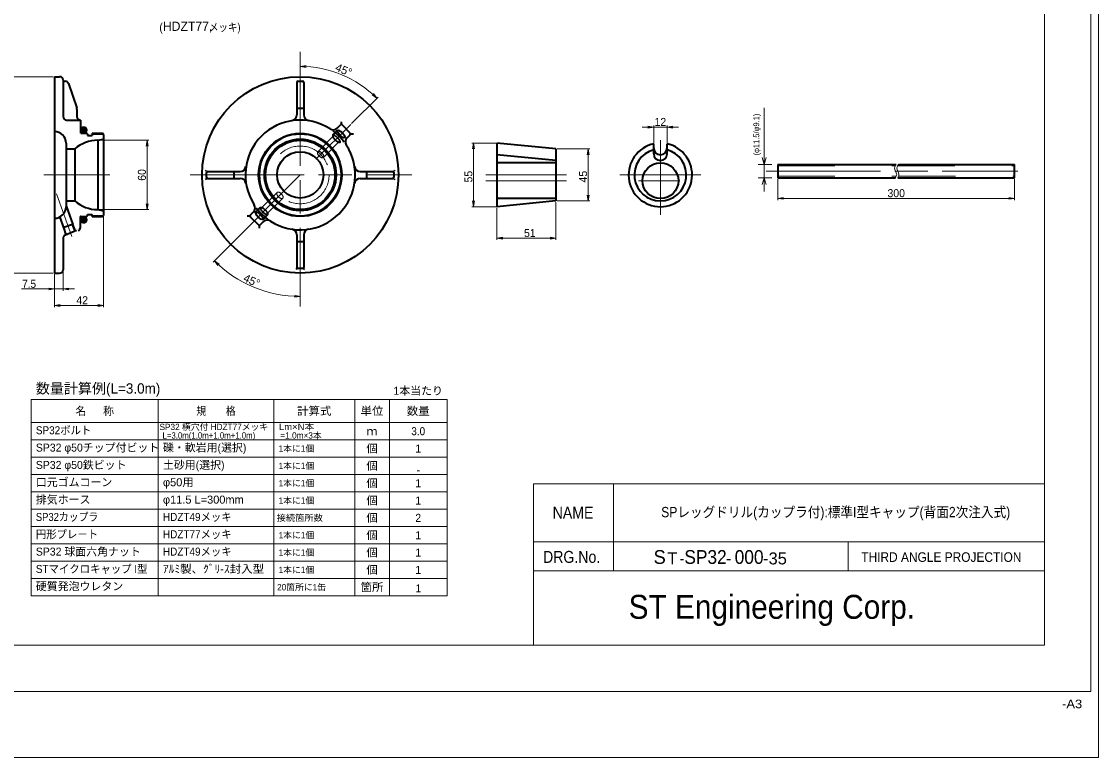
# Model space of a CAD drawing. Units: millimetres at full size; some dimension numbers follow another scale. Extents: x 2119 to 3812, y 1051 to 2336.
# Drawn here: x 2880 to 3812, y 1051 to 1688 of the extents above; entities that cross this region are included whole.
import ezdxf
from ezdxf.enums import TextEntityAlignment as Align

# ---------------------------------------------------------------- set-up
doc = ezdxf.new("R2010")
doc.units = ezdxf.units.MM
doc.header["$LTSCALE"] = 8.236
for name, pattern in [('CHAIN', [18.5, 12, -1.5, 3.5, -1.5]), ('CHAIN_DOUBLE_DASH', [23.5, 12, -1.5, 3.5, -1.5, 3.5, -1.5]), ('DASHED_SPACED', [12, 6, -6])]:
    doc.linetypes.add(name, pattern=pattern)
for name, color, linetype, lineweight in [('1 外形線', 7, 'Continuous', 35), ('2 細い実線', 3, 'Continuous', 20), ('3 隠れ線', 2, 'DASHED_SPACED', 13), ('4 中心線', 1, 'CHAIN', 15), ('5 想像線', 6, 'CHAIN_DOUBLE_DASH', 13), ('6 寸法線', 4, 'Continuous', 13), ('7 枠・タイトル', 7, 'Continuous', 13), ('8 数量表', 7, 'Continuous', 13)]:
    doc.layers.add(name, color=color, linetype=linetype, lineweight=lineweight)
doc.layers.add('9文字', color=7, linetype='Continuous')
doc.styles.add('Arial', font='')
doc.styles.add('ＭＳ Ｐゴシック', font='')
doc.styles.get('Arial').set_extended_font_data('Arial')
doc.styles.get('ＭＳ Ｐゴシック').set_extended_font_data('MS PGothic')

# ---------------------------------------------------------------- blocks, each defined once
blk = doc.blocks.new('open_arrow')
at = {"color": 0, "linetype": 'Continuous', "lineweight": -2}
blk.add_lwpolyline([(7.5, 1.25), (0, 0), (7.5, -1.25)], dxfattribs=at)

msp = doc.modelspace()

# ---------------------------------------------------------------- hatches: boundary and pattern name
at = {"layer": '1 外形線'}
for points in [[(2936.598, 1593.904, -1), (2930.898, 1593.904, -1)], [(2930.898, 1516.204, -1), (2936.598, 1516.204, -1)]]:
    msp.add_hatch(color=256, dxfattribs=at).paths.add_polyline_path(points)

# ---------------------------------------------------------------- linework, layer by layer
for p, q in [((2908.398, 1640.054), (2912.898, 1640.054)), ((2908.398, 1640.054), (2908.398, 1470.054)), ((2915.898, 1637.054), (2915.898, 1605.554)), ((2916.898, 1636.05), (2917.75, 1636.054)), ((2920.59, 1634.021), (2927.738, 1613.024)), ((3118.117, 1635.054), (3118.117, 1606.941)), ((3119.117, 1636.054), (3123.117, 1636.054)), ((3124.117, 1635.054), (3124.117, 1606.941)), ((3123.496, 1612.554), (3118.85, 1612.554)), ((2927.898, 1612.057), (2927.898, 1605.554)), ((2918.398, 1602.554), (2930.898, 1602.554)), ((2930.898, 1602.554), (2930.898, 1591.254)), ((3153.174, 1595.595), (3155.879, 1598.301)), ((3156.586, 1601.049), (3156.586, 1599.127)), ((3164.364, 1591.229), (3157.293, 1598.301)), ((2931.098, 1591.054), (2936.398, 1591.054)), ((2936.898, 1590.554), (2936.398, 1591.054)), ((2936.898, 1590.554), (2936.898, 1589.304)), ((2936.898, 1589.304), (2940.898, 1589.304)), ((2940.898, 1591.054), (2940.898, 1589.304)), ((2940.898, 1591.054), (2949.898, 1591.054)), ((2945.898, 1585.054), (2950.898, 1586.054)), ((2945.898, 1585.054), (2945.898, 1525.054)), ((2950.898, 1590.054), (2949.898, 1591.054)), ((2950.898, 1590.054), (2950.898, 1520.054)), ((3161.659, 1587.11), (3164.364, 1589.815)), ((3165.305, 1590.522), (3167.192, 1590.522)), ((2918.398, 1582.554), (2918.398, 1527.554)), ((2918.398, 1577.554), (2926.055, 1577.554)), ((2926.055, 1577.554), (2926.055, 1532.554)), ((3342.327, 1577.554), (3291.327, 1582.554)), ((3291.327, 1582.554), (3291.327, 1527.554)), ((3342.327, 1577.554), (3342.327, 1532.554)), ((3427.025, 1573.304), (3427.025, 1581.946)), ((3438.525, 1573.304), (3438.525, 1581.946)), ((3342.327, 1567.554), (3291.327, 1572.554)), ((3039.838, 1558.333), (3039.22, 1558.951)), ((3040.117, 1553.054), (3040.117, 1557.054)), ((3041.117, 1558.054), (3069.231, 1558.054)), ((3063.617, 1557.432), (3063.617, 1552.786)), ((3173.004, 1558.054), (3201.117, 1558.054)), ((3178.617, 1552.676), (3178.617, 1557.321)), ((3202.117, 1557.054), (3202.117, 1553.054)), ((3203.017, 1558.953), (3202.362, 1558.299)), ((3342.327, 1565.554), (3291.327, 1565.554)), ((3534.391, 1564.159), (3534.391, 1552.659)), ((3534.391, 1564.159), (3636.891, 1564.159)), ((3638.891, 1564.159), (3739.391, 1564.159)), ((3739.391, 1552.659), (3739.391, 1564.159)), ((3039.218, 1551.154), (3039.873, 1551.809)), ((3041.117, 1552.054), (3069.231, 1552.054)), ((3173.004, 1552.054), (3201.117, 1552.054)), ((3202.397, 1551.775), (3203.015, 1551.156)), ((3534.391, 1552.659), (3636.313, 1552.659)), ((3638.313, 1552.659), (3739.391, 1552.659)), ((2918.398, 1532.554), (2926.055, 1532.554)), ((3342.327, 1534.554), (3291.327, 1534.554)), ((3342.327, 1532.554), (3291.327, 1527.554)), ((2918.398, 1528.422), (2924.271, 1512.286)), ((2936.398, 1519.054), (2936.898, 1519.554)), ((2936.898, 1520.804), (2940.898, 1520.804)), ((2936.898, 1519.554), (2936.898, 1520.804)), ((2940.898, 1519.054), (2940.898, 1520.804)), ((2945.898, 1525.054), (2950.898, 1524.054)), ((2949.898, 1519.054), (2950.898, 1520.054)), ((3075.122, 1519.585), (3077.044, 1519.585)), ((3080.576, 1522.997), (3077.871, 1520.292)), ((2912.916, 1518.632), (2916.284, 1509.378)), ((2924.666, 1512.429), (2915.889, 1509.235)), ((2926.423, 1506.471), (2924.12, 1512.231)), ((2930.898, 1509.654), (2930.898, 1518.854)), ((2931.098, 1519.054), (2936.398, 1519.054)), ((2940.898, 1519.054), (2949.898, 1519.054)), ((3084.942, 1511.807), (3077.871, 1518.878)), ((3085.649, 1510.866), (3085.649, 1508.979)), ((3089.061, 1514.512), (3086.356, 1511.807)), ((2918.469, 1503.251), (2916.435, 1509.433)), ((2927.424, 1506.835), (2917.855, 1503.006)), ((3118.117, 1503.167), (3118.117, 1475.054)), ((3124.117, 1503.167), (3124.117, 1475.054)), ((2915.881, 1500.187), (2915.881, 1473.054)), ((3118.739, 1497.554), (3123.385, 1497.554)), ((3117.838, 1473.775), (3117.22, 1473.156)), ((3123.117, 1474.054), (3119.117, 1474.054)), ((3125.017, 1473.154), (3124.362, 1473.809)), ((2908.398, 1470.054), (2912.881, 1470.054))]:
    msp.add_line(p, q, dxfattribs=at)
for centre, radius in [((3121.117, 1555.054), 85), ((3121.117, 1555.054), 36), ((3121.117, 1555.054), 31), ((3121.117, 1555.054), 30), ((3121.117, 1555.054), 20), ((3432.874, 1550.054), 15.5)]:
    msp.add_circle(centre, radius, dxfattribs=at)
for centre, radius, start, end in [((2912.898, 1637.054), 3, 0, 90), ((2916.898, 1637.05), 1, 180, 270.48981), ((2917.75, 1633.054), 3, 18.79989, 90.48981), ((3119.117, 1635.054), 1, 90, 180), ((3123.117, 1635.054), 1, 0, 90), ((2924.898, 1612.057), 3, 0, 18.79989), ((2918.898, 1605.554), 3, 180, 270), ((2930.898, 1605.554), 3, 180, 270), ((3113.117, 1606.941), 5, 279.11496, 0), ((3129.117, 1606.941), 5, 180, 260.88504), ((3121.117, 1555.054), 47.5, 57.09445, 212.90555), ((3149.638, 1599.131), 5, 237.09445, 315), ((3156.586, 1597.593), 1, 45, 135), ((2908.398, 1582.554), 10, 0, 90), ((2945.898, 1555.054), 30, 90, 131.40962), ((3121.117, 1555.054), 47.5, 36.56468, 53.26163), ((3165.195, 1583.575), 5, 135, 212.90555), ((3163.657, 1590.522), 1, 315, 45), ((3121.117, 1555.054), 47.5, 237.09445, 32.90555), ((3432.775, 1555.054), 27.5, 102.06908, 77.93092), ((3432.775, 1555.054), 22.5, 104.80651, 75.19349), ((3432.775, 1578.304), 5.75, 180, 0), ((3432.775, 1573.304), 5.75, 180, 0), ((3041.117, 1557.054), 1, 90, 180), ((3069.231, 1563.054), 5, 270, 350.88504), ((3173.004, 1563.054), 5, 189.11496, 270), ((3201.117, 1557.054), 1, 0, 90), ((3041.117, 1553.054), 1, 180, 270), ((3069.231, 1547.054), 5, 9.11496, 90), ((3173.004, 1547.054), 5, 90, 170.88504), ((3201.117, 1553.054), 1, 270, 0), ((2945.898, 1555.054), 30, 228.59038, 270), ((3077.04, 1526.533), 5, 315, 32.90555), ((2908.398, 1527.554), 10, 270, 0), ((3078.578, 1519.585), 1, 135, 225), ((3121.117, 1555.054), 47.5, 216.73837, 233.43532), ((2931.098, 1518.854), 0.2, 90, 180), ((3085.649, 1512.514), 1, 225, 315), ((3092.597, 1510.976), 5, 57.09445, 135), ((2918.881, 1500.187), 3, 110, 180), ((2927.898, 1509.654), 3, 290, 0), ((3113.117, 1503.167), 5, 0, 80.88504), ((3129.117, 1503.167), 5, 99.11496, 180), ((2912.881, 1473.054), 3, 270, 0), ((3119.117, 1475.054), 1, 180, 270), ((3123.117, 1475.054), 1, 270, 0)]:
    msp.add_arc(centre, radius, start, end, dxfattribs=at)
for centre in [(3156.507, 1590.443), (3085.728, 1519.665)]:
    msp.add_ellipse(centre, major_axis=(-3.029, 3.029), ratio=0.34202, dxfattribs=at)
at = {"layer": '2 細い実線'}
for p, q in [((2940.898, 1590.054), (2950.898, 1590.054)), ((2940.898, 1520.054), (2950.898, 1520.054)), ((2926.969, 1506.67), (2924.666, 1512.429)), ((2917.929, 1503.035), (2915.889, 1509.235))]:
    msp.add_line(p, q, dxfattribs=at)
msp.add_circle((3121.117, 1555.054), 35, dxfattribs=at)
for centre in [(3156.507, 1590.443), (3085.728, 1519.665)]:
    msp.add_ellipse(centre, major_axis=(-3.439, 3.439), ratio=0.34202, dxfattribs=at)
for points in [[(3636.891, 1564.159), (3636.208, 1563.149), (3635.526, 1562.139), (3635.484, 1561.1), (3635.413, 1559.296), (3637.271, 1557.402), (3637.288, 1555.545), (3637.297, 1554.576), (3636.805, 1553.618), (3636.313, 1552.659)], [(3638.891, 1564.159), (3638.208, 1563.149), (3637.526, 1562.139), (3637.484, 1561.1), (3637.413, 1559.296), (3639.271, 1557.402), (3639.288, 1555.545), (3639.297, 1554.576), (3638.805, 1553.618), (3638.313, 1552.659)]]:
    msp.add_open_spline(points, degree=3, knots=[0, 0, 0, 0, 1, 1, 1, 2, 2, 2, 3, 3, 3, 3], dxfattribs=at)
at = {"layer": '3 隠れ線'}
for p, q in [((3149.085, 1589.626), (3153.067, 1593.882)), ((3136.248, 1575.134), (3149.912, 1588.798)), ((3149.495, 1589.215), (3153.478, 1593.471)), ((3141.198, 1570.185), (3154.862, 1583.848)), ((3534.391, 1562.959), (3636.121, 1562.959)), ((3638.121, 1562.959), (3739.391, 1562.959)), ((3534.391, 1553.859), (3636.893, 1553.859)), ((3638.893, 1553.859), (3739.391, 1553.859)), ((3101.019, 1539.905), (3087.373, 1526.259)), ((3105.968, 1534.955), (3092.323, 1521.309)), ((3086.546, 1527.087), (3082.289, 1523.104)), ((3086.956, 1526.676), (3082.7, 1522.693)), ((3092.74, 1520.893), (3088.757, 1516.636)), ((3093.15, 1520.482), (3089.168, 1516.225))]:
    msp.add_line(p, q, dxfattribs=at)
for radius in [30.428, 25]:
    msp.add_circle((3121.117, 1555.054), radius, dxfattribs=at)
for centre, major_axis, ratio in [((3152.387, 1586.323), (-3.302, 3.302), 0.34202), ((3152.387, 1586.323), (-2.892, 2.892), 0.34202), ((3152.387, 1586.323), (-2.475, 2.475), 0.34202), ((3138.723, 1572.659), (-2.475, 2.475), 0.507713), ((3103.494, 1537.43), (-2.475, 2.475), 0.51516), ((3089.848, 1523.784), (-3.302, 3.302), 0.34202), ((3089.848, 1523.784), (-2.475, 2.475), 0.34202)]:
    msp.add_ellipse(centre, major_axis=major_axis, ratio=ratio, dxfattribs=at)
at = {"layer": '4 中心線'}
for p, q in [((3121.117, 1661.627), (3121.117, 1441.168)), ((3164.821, 1598.757), (3134.741, 1568.678)), ((3432.775, 1520.478), (3432.775, 1585.045)), ((3524.391, 1558.409), (3742.165, 1558.409)), ((2956.229, 1555.054), (2899.176, 1555.054)), ((3025.752, 1555.054), (3217.584, 1555.054)), ((3121.117, 1555.054), (3043.389, 1477.325)), ((3351.648, 1555.054), (3281.666, 1555.054)), ((3351.648, 1550.054), (3281.666, 1550.054)), ((3397.784, 1555.054), (3467.766, 1555.054)), ((3413.791, 1550.054), (3449.69, 1550.054)), ((2910.175, 1538.589), (2923.526, 1501.908))]:
    msp.add_line(p, q, dxfattribs=at)
at = {"layer": '5 想像線'}
for centre in [(2933.748, 1593.904), (2933.748, 1516.204)]:
    msp.add_circle(centre, 2.85, dxfattribs=at)
at = {"layer": '6 寸法線'}
for p, q in [((2907.398, 1640.054), (2856.228, 1640.054)), ((3165.528, 1599.464), (3188.543, 1622.479)), ((3522.607, 1570.159), (3522.607, 1613.124)), ((3417.025, 1596.406), (3448.525, 1596.406)), ((3427.025, 1582.946), (3427.025, 1597.906)), ((3438.525, 1582.946), (3438.525, 1597.906)), ((2946.898, 1585.054), (2990.063, 1585.054)), ((2988.563, 1585.054), (2988.563, 1525.054)), ((3290.327, 1582.554), (3269.615, 1582.554)), ((3271.115, 1527.554), (3271.115, 1582.554)), ((3343.327, 1577.554), (3371.862, 1577.554)), ((3370.362, 1532.554), (3370.362, 1577.554)), ((3522.607, 1564.159), (3520.999, 1570.159)), ((3524.215, 1570.159), (3522.607, 1564.159)), ((3522.607, 1564.159), (3522.607, 1570.159)), ((3529.311, 1564.159), (3517.527, 1564.159)), ((3522.607, 1552.659), (3522.607, 1564.159)), ((3529.311, 1552.659), (3517.527, 1552.659)), ((3520.999, 1546.659), (3522.607, 1552.659)), ((3522.607, 1552.659), (3524.215, 1546.659)), ((3522.607, 1552.659), (3522.607, 1546.659)), ((3534.391, 1551.659), (3534.391, 1533.265)), ((3739.391, 1551.659), (3739.391, 1533.265)), ((3522.607, 1546.659), (3522.607, 1540.659)), ((3342.327, 1531.554), (3342.327, 1498.775)), ((3343.327, 1532.554), (3371.862, 1532.554)), ((3534.391, 1534.765), (3739.391, 1534.765)), ((2946.898, 1525.054), (2990.063, 1525.054)), ((3290.327, 1527.554), (3269.615, 1527.554)), ((3291.327, 1526.554), (3291.327, 1498.775)), ((2950.898, 1519.054), (2950.898, 1440.612)), ((3074.787, 1508.724), (3045.71, 1479.647)), ((3291.327, 1500.275), (3342.327, 1500.275)), ((2907.398, 1470.054), (2856.228, 1470.054)), ((2908.398, 1469.054), (2908.398, 1454.844)), ((2908.398, 1469.054), (2908.398, 1440.612)), ((2915.881, 1472.054), (2915.881, 1454.844)), ((2879.965, 1456.344), (2925.881, 1456.344)), ((3121.117, 1457.951), (3121.117, 1448.412)), ((2908.398, 1442.112), (2950.898, 1442.112))]:
    msp.add_line(p, q, dxfattribs=at)
msp.add_lwpolyline([(2118.608, 1050.969), (2118.608, 2335.785), (3811.929, 2335.785), (3811.929, 1050.969)], close=True, dxfattribs=at)
for radius, start, end in [(93.854, 45, 90), (105.142, 225, 270)]:
    msp.add_arc((3121.117, 1555.054), radius, start, end, dxfattribs=at)
at = {"layer": '7 枠・タイトル'}
for p, q in [((3805.268, 2296.188), (3805.268, 1108.188)), ((3765.268, 2256.188), (3765.268, 1148.188)), ((3322.951, 1287.884), (3322.951, 1148.188)), ((3322.951, 1287.884), (3765.268, 1287.884)), ((3392.321, 1287.884), (3392.321, 1212.432)), ((3322.951, 1237.583), (3765.268, 1237.583)), ((3595.399, 1237.583), (3595.399, 1212.432)), ((3322.951, 1212.432), (3765.268, 1212.432)), ((2165.268, 1148.188), (3765.268, 1148.188)), ((2125.268, 1108.188), (3805.268, 1108.188))]:
    msp.add_line(p, q, dxfattribs=at)
at = {"layer": '8 数量表'}
for p, q in [((2888.221, 1360.801), (3248.221, 1360.801)), ((2888.221, 1360.801), (2888.221, 1325.801)), ((2998.221, 1360.801), (2998.221, 1325.801)), ((3098.221, 1360.801), (3098.221, 1325.801)), ((3168.221, 1360.801), (3168.221, 1325.801)), ((3198.221, 1360.801), (3198.221, 1325.801)), ((3248.221, 1360.801), (3248.221, 1190.801)), ((2888.221, 1340.801), (3248.221, 1340.801)), ((2888.221, 1325.801), (3248.221, 1325.801)), ((2888.221, 1325.801), (3248.221, 1325.801)), ((2888.221, 1325.801), (3248.221, 1325.801)), ((2888.221, 1325.801), (2888.221, 1190.801)), ((2998.221, 1325.801), (2998.221, 1190.801)), ((3098.221, 1325.801), (3098.221, 1190.801)), ((3168.221, 1325.801), (3168.221, 1190.801)), ((3198.221, 1325.801), (3198.221, 1190.801)), ((2888.221, 1310.801), (3248.221, 1310.801)), ((2888.221, 1295.801), (3248.221, 1295.801)), ((2888.221, 1280.801), (3248.221, 1280.801)), ((2888.221, 1265.801), (3248.221, 1265.801)), ((2888.221, 1250.801), (3248.221, 1250.801)), ((2888.221, 1235.801), (3248.221, 1235.801)), ((2888.221, 1220.801), (3248.221, 1220.801)), ((2888.221, 1205.801), (3248.221, 1205.801)), ((2888.221, 1190.801), (3248.221, 1190.801))]:
    msp.add_line(p, q, dxfattribs=at)

# ---------------------------------------------------------------- block references
at = {"layer": '6 寸法線', "xscale": 0.667, "yscale": 0.667}
for p, rotation in [((3121.117, 1648.907), 358.5), ((3187.482, 1621.418), 136.5), ((3427.025, 1596.406), 180), ((2988.563, 1585.054), 270), ((3271.115, 1582.554), 270), ((3370.362, 1577.554), 270), ((2988.563, 1525.054), 90), ((3271.115, 1527.554), 90), ((3370.362, 1532.554), 90), ((3739.391, 1534.765), 180), ((3342.327, 1500.275), 180), ((3046.771, 1480.707), 316.4), ((2908.398, 1456.344), 180), ((3121.117, 1449.912), 178.6), ((2950.898, 1442.112), 180)]:
    msp.add_blockref('open_arrow', p, dxfattribs=dict(at, rotation=rotation))
for p in [(3438.525, 1596.406), (3534.391, 1534.765), (3291.327, 1500.275), (2915.881, 1456.344), (2908.398, 1442.112)]:
    msp.add_blockref('open_arrow', p, dxfattribs=at)

# ---------------------------------------------------------------- texts
at = {"layer": '6 寸法線', "style": 'ＭＳ Ｐゴシック', "width": 1.05}
for rotation, p in [(337.5, (3158.756, 1645.921)), (335.334, (3079.117, 1463.595))]:
    msp.add_text('45°', height=6.928, rotation=rotation, dxfattribs=at).set_placement(p, align=Align.MIDDLE_CENTER)
at = {"layer": '6 寸法線', "style": 'ＭＳ Ｐゴシック'}
for s, p in [('12', (3432.775, 1600.906)), ('300', (3636.891, 1539.265)), ('51', (3319.827, 1504.775)), ('42', (2932.382, 1446.612))]:
    msp.add_text(s, height=6.928, dxfattribs=at).set_placement(p, align=Align.MIDDLE_CENTER)
for s, height, p in [('(φ11.5/φ9.1)', 4.949, (3515.826, 1589.995)), ('60', 6.928, (2984.063, 1555.054)), ('55', 6.928, (3266.615, 1553.554)), ('45', 6.928, (3365.862, 1553.554))]:
    msp.add_text(s, height=height, rotation=90, dxfattribs=at).set_placement(p, align=Align.MIDDLE_CENTER)
at = {"layer": '6 寸法線', "style": 'ＭＳ Ｐゴシック', "width": 0.95}
msp.add_text('7.5', height=6.928, dxfattribs=at).set_placement((2886.494, 1460.844), align=Align.MIDDLE_CENTER)
at = {"layer": '7 枠・タイトル'}
for s, height, style, width, p in [('NAME', 10.37, 'ＭＳ Ｐゴシック', 0.9, (3339.573, 1254.491)), ('S', 11.91, 'Arial', 0.95, (3426.931, 1214.908)), ('SP32', 11.91, 'Arial', 0.9, (3453.554, 1214.908)), ('000', 11.91, 'Arial', 0.9, (3497.098, 1214.908)), ('DRG.No.', 10.37, 'ＭＳ Ｐゴシック', 0.9, (3331.234, 1216.223)), ('Ｔ-', 10.37, 'ＭＳ Ｐゴシック', 0.9, (3436.754, 1214.908)), ('-', 10.37, 'ＭＳ Ｐゴシック', 1.05, (3489.579, 1214.908)), ('-35', 10.37, 'ＭＳ Ｐゴシック', 1.05, (3521.669, 1214.908)), ('THIRD ANGLE PROJECTION', 8.297, 'ＭＳ Ｐゴシック', 0.95, (3606.651, 1217.712)), ('ST Engineering Corp.', 20.74, 'ＭＳ Ｐゴシック', 0.95, (3405.344, 1164.719)), ('-A3', 7.423, 'ＭＳ Ｐゴシック', 1.15, (3780.462, 1091.363))]:
    msp.add_text(s, height=height, dxfattribs=dict(at, style=style, width=width)).set_placement(p, align=Align.BOTTOM_LEFT)
at = {"layer": '7 枠・タイトル', "style": 'ＭＳ Ｐゴシック', "width": 0.9}
msp.add_text('SPレッグドリル(カップラ付):標準I型キャップ(背面2次注入式)', height=8.908, dxfattribs=at).set_placement((3584.518, 1263.321), align=Align.MIDDLE_CENTER)
at = {"layer": '8 数量表', "style": 'ＭＳ Ｐゴシック'}
for s, height, p in [('数量計算例(L=3.0m)', 8.908, (2892.294, 1363.169)), ('SP32 φ50チップ付ビット', 6.928, (2892.294, 1313.548)), ('礫・軟岩用(選択)', 6.928, (3002.294, 1313.548)), ('SP32 φ50鉄ビット', 6.928, (2892.294, 1298.548)), ('土砂用(選択)', 6.928, (3002.294, 1298.548)), ('口元ゴムコーン', 6.928, (2892.294, 1283.548)), ('排気ホース', 6.928, (2892.294, 1268.548)), ('SP32 球面六角ナット', 6.928, (2892.294, 1223.548)), ('硬質発泡ウレタン', 6.928, (2892.294, 1193.548))]:
    msp.add_text(s, height=height, dxfattribs=at).set_placement(p, align=Align.BOTTOM_LEFT)
for s, height, p in [('1本当たり', 6.928, (3223.221, 1368.301)), ('名\u3000  称', 6.928, (2943.221, 1350.801)), ('SP32 横穴付 HDZT77メッキ', 5.444, (3046.343, 1336.98)), (' =1.0m×3本', 5.444, (3120.809, 1329.629)), ('ｍ', 6.928, (3183.221, 1333.301)), ('1', 6.928, (3223.221, 1318.301)), ('1', 6.928, (3223.221, 1288.301)), ('1', 6.928, (3223.221, 1273.301)), ('2', 6.928, (3223.221, 1258.301)), ('1', 6.928, (3223.221, 1243.301)), ('1', 6.928, (3223.221, 1228.301)), ('1', 6.928, (3223.221, 1213.301)), ('1', 6.928, (3223.376, 1197.326))]:
    msp.add_text(s, height=height, dxfattribs=at).set_placement(p, align=Align.MIDDLE_CENTER)
for s, height, width, p in [('規\u3000\u3000格', 6.928, 0.9, (3048.221, 1350.801)), ('計算式', 6.928, 1.05, (3133.221, 1350.801)), ('単位', 6.928, 1.05, (3183.221, 1350.801)), ('数量', 6.928, 1.05, (3223.221, 1350.801)), ('3.0', 6.928, 0.95, (3223.221, 1333.301)), ('L=3.0m(1.0m+1.0m+1.0m)', 5.444, 0.95, (3042.035, 1329.629)), ('個', 6.928, 1.05, (3183.221, 1318.301)), ('個', 6.928, 1.05, (3183.221, 1303.301)), ('-', 6.928, 1.05, (3223.221, 1299.841)), ('個', 6.928, 1.05, (3183.221, 1288.301)), ('個', 6.928, 1.05, (3183.221, 1273.301)), ('個', 6.928, 1.05, (3183.221, 1258.301)), ('個', 6.928, 1.05, (3183.221, 1243.301)), ('個', 6.928, 1.05, (3183.221, 1228.301)), ('個', 6.928, 1.05, (3183.221, 1213.301)), ('箇所', 6.928, 1.05, (3183.221, 1198.301))]:
    msp.add_text(s, height=height, dxfattribs=dict(at, width=width)).set_placement(p, align=Align.MIDDLE_CENTER)
for s, width, p in [('SP32ボルト', 0.95, (2892.294, 1328.548)), ('φ50用', 1.05, (3002.294, 1283.548)), ('φ11.5 L=300mm', 1.05, (3002.294, 1268.548)), ('SP32カップラ', 0.9, (2892.294, 1253.548)), ('HDZT49メッキ', 0.95, (3002.294, 1253.548)), ('円形プレ－ト', 0.95, (2892.294, 1238.548)), ('HDZT77メッキ', 0.95, (3002.294, 1238.548)), ('HDZT49メッキ', 0.95, (3002.294, 1223.548)), ('STマイクロキャップ I型', 0.95, (2892.294, 1208.548)), ('ｱﾙﾐ製、ｸﾞﾘ-ｽ封入型', 1.05, (3002.294, 1208.548))]:
    msp.add_text(s, height=6.928, dxfattribs=dict(at, width=width)).set_placement(p, align=Align.BOTTOM_LEFT)
for s, width, p in [('Lm×N本', 1.15, (3133.285, 1337.129)), ('接続箇所数', 1.05, (3140.674, 1258.301))]:
    msp.add_text(s, height=5.444, dxfattribs=dict(at, width=width)).set_placement(p, align=Align.MIDDLE_RIGHT)
for s, p in [('1本に1個', (3133.221, 1318.301)), ('1本に1個', (3133.221, 1303.301)), ('1本に1個', (3133.221, 1288.301)), ('1本に1個', (3133.221, 1273.301)), ('1本に1個', (3133.221, 1243.301)), ('1本に1個', (3133.221, 1228.301)), ('1本に1個', (3133.221, 1213.301)), ('20箇所に1缶', (3143.469, 1198.301))]:
    msp.add_text(s, height=5.444, dxfattribs=at).set_placement(p, align=Align.MIDDLE_RIGHT)
at = {"layer": '9文字'}
for s, height, style, width, p in [('HDZT77,', 7.955, 'Arial', 0.95, (3002.2, 1677.313)), ('メッキ)', 6.928, 'ＭＳ Ｐゴシック', 0.85, (3042.102, 1677.313))]:
    msp.add_text(s, height=height, dxfattribs=dict(at, style=style, width=width)).set_placement(p, align=Align.BOTTOM_LEFT)
at = {"layer": '9文字', "style": 'ＭＳ Ｐゴシック'}
msp.add_text('(', height=6.928, dxfattribs=at).set_placement((2999.14, 1677.313), align=Align.BOTTOM_LEFT)

doc.saveas('drawing.dxf')
